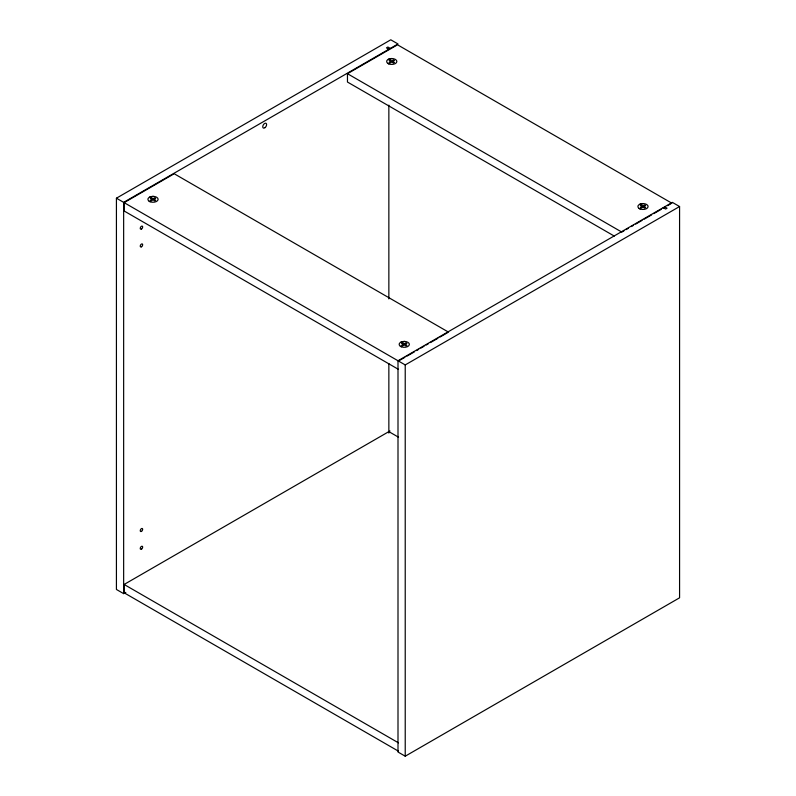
<?xml version="1.0" encoding="UTF-8"?>
<svg xmlns="http://www.w3.org/2000/svg" width="796" height="796" viewBox="0 0 796 796"><rect width="100%" height="100%" fill="white"/><g stroke="black" fill="none" stroke-linecap="round" stroke-linejoin="round"><path stroke-width="1.19" d="M116.425 198.194L390.776 39.8L398 43.969L123.649 202.363L116.425 198.194L116.425 589.468L123.649 593.637L125.798 592.393M398.478 369.374L124.126 210.98L124.126 202.642L174.185 173.737L448.536 332.141M614.283 236.084L347.464 82.038L347.464 73.7L397.522 44.805L671.874 203.199M398.478 361.036L404.875 357.344M407.005 356.12L414.457 351.812M416.587 350.588L418.716 349.354M420.845 348.121L424.039 346.28M426.168 345.046L428.298 343.822M430.437 342.588L437.89 338.29M440.019 337.056L447.471 332.748M623.945 230.87L621.815 232.094L347.464 73.7M626.074 229.636L628.203 228.412M631.397 226.561L633.526 225.338M635.656 224.104L642.054 220.412M644.183 219.189L651.635 214.88M653.765 213.646L661.217 209.348M663.347 208.114L665.476 206.89M667.615 205.657L670.809 203.816M124.126 202.642L405.224 364.926L679.575 206.532L679.575 597.806L405.224 756.2L398 752.031L398 360.757L672.351 202.363L679.575 206.532M398.478 751.195L124.126 592.801L124.126 584.463L389.98 430.974M388.388 59.242L392.1 58.526M149.648 197.08L153.359 196.363M639.636 204.303L643.347 203.587M400.895 342.141L404.617 341.414M387.881 63.411L388.886 63.929A5.114 2.955 0 0 0 396.846 61.68A5.114 2.955 0 0 0 389.503 58.824A5.114 2.955 0 0 0 388.886 63.929M639.128 208.472L640.133 208.98A5.114 2.955 0 0 0 648.093 206.741A5.114 2.955 0 0 0 640.75 203.876A5.114 2.955 0 0 0 640.133 208.98M149.15 201.249L150.145 201.756A5.114 2.955 0 0 0 158.115 199.517A5.114 2.955 0 0 0 150.762 196.652A5.114 2.955 0 0 0 150.145 201.756M400.398 346.3L401.393 346.817A5.114 2.955 0 0 0 409.363 344.569A5.114 2.955 0 0 0 402.01 341.713A5.114 2.955 0 0 0 401.393 346.817M390.299 48.417L387.891 47.024L386.448 47.86L388.856 49.252M664.65 206.811L667.058 208.204L665.615 209.03L663.207 207.647M388.856 431.631L398.537 437.213M124.126 584.463L398.478 742.857M405.224 364.926L405.224 756.2M388.856 105.142L388.856 298.918M388.856 363.503L388.856 433.064M123.649 202.363L123.649 593.637M151.32 197.776L150.354 198.333L152.046 199.308L150.354 200.284L151.32 200.841L153.011 199.866L154.693 200.841L155.658 200.284L153.976 199.308L155.658 198.333L154.693 197.776L153.011 198.751L151.32 197.776M390.05 59.939L389.085 60.496L390.776 61.471L389.085 62.446L390.05 63.003L391.741 62.028L393.433 63.003L394.398 62.446L392.707 61.471L394.398 60.496L393.433 59.939L391.741 60.914L390.05 59.939M402.567 342.837L401.602 343.394L403.293 344.37L401.602 345.345L402.567 345.902L404.259 344.927L405.95 345.902L406.915 345.345L405.224 344.37L406.915 343.394L405.95 342.837L404.259 343.812L402.567 342.837M641.307 205L640.342 205.557L642.024 206.532L640.342 207.507L641.307 208.064L642.989 207.089L644.68 208.064L645.646 207.507L643.954 206.532L645.646 205.557L644.68 205L642.989 205.975L641.307 205M265.177 127.529A2.726 1.572 -60 0 0 266.033 123.31A2.726 1.572 -60 0 0 262.819 126.166A2.726 1.572 -60 0 0 265.177 127.529M141.559 246.77A1.711 0.985 -60 0 0 142.444 244.074A1.711 0.985 -60 0 0 140.365 245.476A1.711 0.985 -60 0 0 141.559 246.77M141.559 228.989A1.711 0.985 -60 0 0 142.444 226.283A1.711 0.985 -60 0 0 140.365 227.686A1.711 0.985 -60 0 0 141.559 228.989M141.559 531.33A1.711 0.985 -60 0 0 142.444 528.634A1.711 0.985 -60 0 0 140.365 530.037A1.711 0.985 -60 0 0 141.559 531.33M141.559 549.121A1.711 0.985 -60 0 0 142.444 546.414A1.711 0.985 -60 0 0 140.365 547.817A1.711 0.985 -60 0 0 141.559 549.121"/></g></svg>
